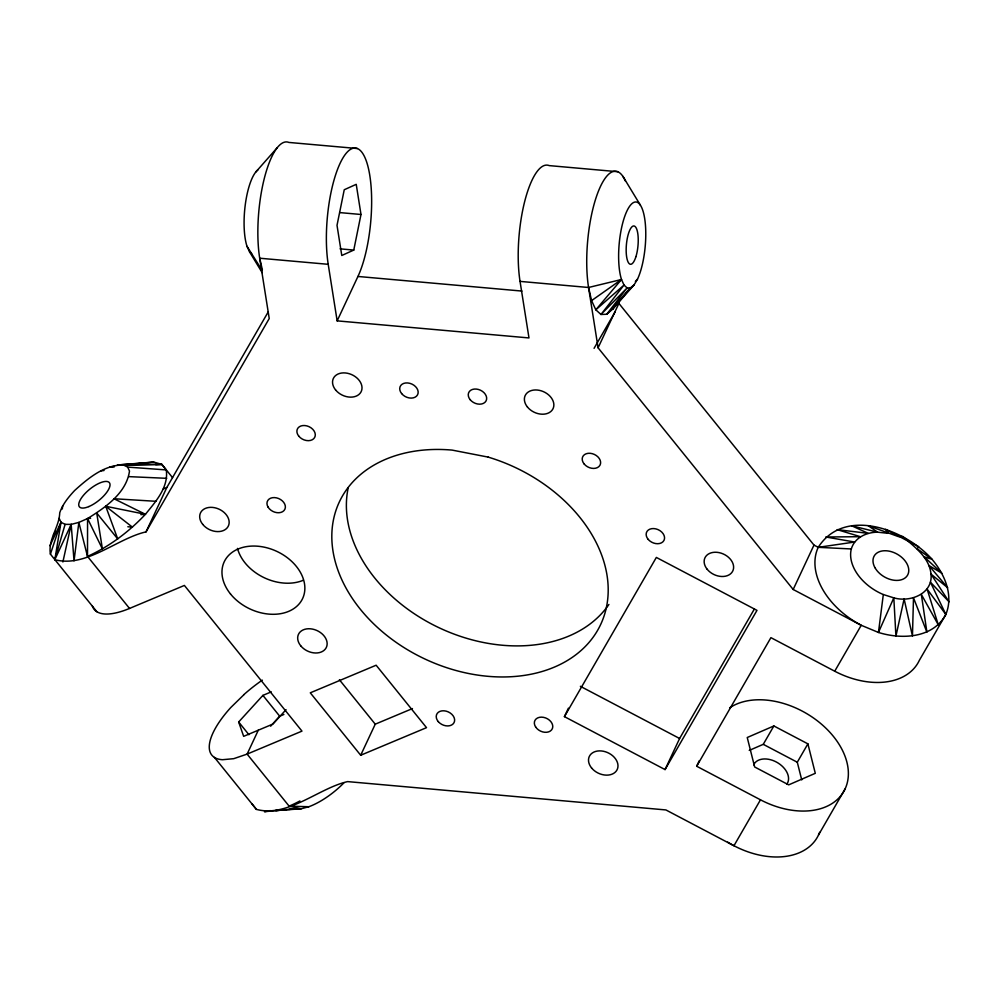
<?xml version="1.0" encoding="UTF-8"?>
<svg xmlns="http://www.w3.org/2000/svg" width="999" height="999" viewBox="0 0 999 999"><rect width="100%" height="100%" fill="white"/><g stroke="black" fill="none" stroke-linecap="round" stroke-linejoin="round"><path stroke-width="1.5" d="M96.816 611.688L50.412 554.133C47.827 539.535 59.303 527.085 59.74 512.749C62.662 504.158 68.519 497.077 74.613 490.534C88.112 478.309 104.358 464.66 123.576 465.034L127.672 467.107L129.495 471.066C126.411 493.119 105.182 507.604 87.562 518.543L87.512 556.406L129.52 608.441L184.39 585.439L301.973 731.118L247.115 754.108L233.716 758.678L222.502 759.715A72.153 27.135 -38.9 0 1 230.831 707.479L243.918 694.705M62.3 508.991L62.65 505.944M618.493 300.899L618.893 303.409L813.985 545.092L818.231 547.327L851.323 548.963A43.294 29.358 30 0 0 883.316 594.542L878.458 632.454C901.535 639.672 933.091 638.349 945.841 614.447C953.82 595.129 944.629 574.163 931.955 559.215C905.906 529.695 844.505 506.193 818.231 547.327A72.153 48.926 30 0 0 861.238 625.287L878.458 632.454L893.818 597.852C909.989 602.634 933.091 593.868 931.031 574.138C929.27 557.03 914.447 547.077 902.834 536.488L898.438 536.613L868.143 525.661L877.646 532.192L887.936 533.304L885.614 529.32L918.643 546.69L917.194 548.813L931.955 559.215L924.187 556.855L941.857 573.226L928.908 565.496L947.689 587.749L931.031 574.138L949.05 601.81L930.431 582.205L945.841 614.447L919.33 660.376A72.153 48.926 30 0 1 834.727 671.216L770.916 637.649L696.678 766.245L760.476 799.812A72.153 48.926 30 0 0 841.957 794.28A72.153 48.926 30 0 0 817.319 720.791A72.153 48.926 30 0 0 729.657 707.841M59.166 518.319L61.001 522.277L54.833 559.677C86.026 568.119 117.27 538.299 146.029 531.88L269.231 318.531L259.69 258.217A72.153 21.803 -84.9 0 1 264.273 178.559A72.153 21.803 -84.9 0 1 288.873 142.432L357.392 148.526M353.771 250.075L360.989 214.485L356.231 184.328L344.243 189.748L337.013 225.337L341.783 255.494L353.771 250.075L340.072 248.851M62.887 561.975L71.179 524.388L78.846 522.415L87.562 518.543L90.609 518.319M65.097 524.35L54.833 559.677L71.179 524.388L65.097 524.35L61.001 522.277L49.95 545.729M71.179 524.388L74.038 560.864L78.846 522.415L87.512 556.406C109.453 546.49 128.983 531.793 145.429 514.298C155.519 501.735 168.831 487.3 166.246 469.917L161.826 464.373L153.771 462.075L117.495 464.985L161.826 464.373L172.577 477.684M50.412 554.133L61.001 522.277M286.051 709.652L272.914 724.063L258.291 730.207L247.115 754.108L289.111 806.143L301.099 808.803L308.816 806.742A43.294 16.284 -38.9 0 0 343.906 782.854M753.795 764.909L754.52 763.373A19.243 13.049 30 0 1 778.383 763.211A19.243 13.049 30 0 1 786.812 784.203M146.029 531.88L166.833 487.475L268.194 311.95M337.15 320.866L357.942 276.461A72.153 21.803 -84.9 0 0 369.805 175.512A72.153 21.803 -84.9 0 0 340.072 163.361A72.153 21.803 -84.9 0 0 328.209 264.31L337.15 320.866L528.983 337.937L520.042 281.393A72.153 21.803 -84.9 0 1 524.625 201.736A72.153 21.803 -84.9 0 1 549.225 165.609L617.744 171.703M360.689 755.244L426.523 727.659L376.136 665.222L310.289 692.819L360.689 755.244L375.249 724.175L412.462 708.578M834.727 671.216L861.238 625.287L793.181 589.485L598.089 347.814L618.893 303.409M564.423 716.645L656.343 557.43L756.98 610.364L665.047 769.58L564.423 716.645L568.394 708.179M665.047 769.58L679.607 738.498L754.395 608.965M696.678 766.245L699.275 760.701M793.181 589.485L813.985 545.092M851.323 548.963C854.557 537.587 866.595 532.18 877.646 532.192L851.623 525.761L868.256 533.354L837.174 529.632L860.401 536.7L825.786 536.987L854.632 542.032L818.231 547.327M594.068 348.339L614.972 312.138M749.25 750.411L763.261 744.33L773.863 725.961L807.891 743.855L815.296 773.313L788.686 784.864L754.657 766.97L747.24 737.512L773.863 725.961M760.476 799.812L733.953 845.741L665.896 809.939L347.627 781.605C318.868 788.049 287.612 817.831 256.406 809.39L214.448 757.417M801.735 779.894L797.289 762.225L807.891 743.855M818.556 834.902L845.079 788.973M53.459 535.027L55.644 531.343M614.747 305.619L612.612 309.203L606.705 314.26L600.973 314.473L595.816 309.815L591.583 300.612L588.561 287.487A72.153 21.803 -84.9 0 1 596.715 195.779A72.153 21.803 -84.9 0 1 625.449 181.106M520.042 281.393L588.561 287.487L621.49 279.495L595.816 309.815L624.013 285.065L600.973 314.473L627.097 287.924L606.705 314.26L630.531 287.862L627.097 287.924L624.013 285.065L621.49 279.495A43.294 13.074 -84.9 0 1 624.812 216.159A43.294 13.074 -84.9 0 1 644.193 215.796A43.294 13.074 -84.9 0 1 637.487 279.196L634.078 284.89L612.612 309.203L630.531 287.862L634.078 284.89L627.31 291.209M255.707 172.115L277.235 147.702M258.291 730.207L243.656 736.338L238.661 721.99L262.912 695.379L271.266 691.87M270.617 726.186L279.708 716.208L283.891 714.447M635.364 281.468L637.487 279.196M591.583 300.612L621.49 279.495M163.199 489.035L166.833 487.475M139.922 464.073L142.62 463.186L117.495 464.985M270.304 810.614L264.46 811.688L285.789 809.702M114.298 466.446L109.828 466.97L114.41 466.733M126.224 465.084L129.208 464.735M135.165 464.048L142.62 463.186M101.111 470.841L104.058 470.504M144.018 463.049L153.771 462.075M288.836 809.415L301.099 808.803L275.612 810.576L294.93 808.84M140.871 514.635L145.429 514.298L113.961 498.738L155.944 501.298M155.719 464.672L161.826 464.373L121.841 465.022M308.816 806.742L289.111 806.143A72.153 27.135 -38.9 0 0 299.887 800.973M128.933 476.635L166.708 478.321M127.672 467.107L166.246 469.917M339.672 212.587L360.989 214.485M328.209 264.31L259.69 258.217L262.375 269.88M357.942 276.461L521.928 291.071M127.822 526.748L132.417 527.147L105.732 506.281L117.72 538.936L96.728 513.036L102.398 548.913L87.562 518.543M105.732 506.281L145.429 514.298M883.316 594.542L893.818 597.852L895.928 636.113L904.107 598.975L912.449 636.013L913.498 597.814L926.897 632.155L921.353 594.455L938.286 624.8L927.122 589.123L945.841 614.447M763.261 744.33L797.289 762.225M580.357 686.301L679.607 738.498M258.067 169.768A43.294 13.074 -84.9 0 0 245.529 202.909A43.294 13.074 -84.9 0 0 246.99 246.291L249.525 251.81L251.586 253.684M339.385 679.745L375.249 724.175M262.912 695.379L279.708 716.208M238.661 721.99L248.926 734.715M251.985 803.858L256.406 809.39M246.99 246.291L261.888 270.017M622.901 176.361L640.384 205.17M249.525 251.81L262.2 272.702M588.561 287.487L598.089 347.814M129.52 608.441A72.153 27.135 -38.9 0 1 92.395 606.156M243.856 694.63A72.153 27.135 -38.9 0 1 262.312 680.132M819.655 832.279A72.153 48.926 30 0 1 727.659 842.145M303.172 580.307A43.294 31.768 25.1 0 1 237.487 548.401M608.903 604.457A144.318 105.882 25.1 0 1 442.894 629.507A144.318 105.882 25.1 0 1 348.164 488.036M488.211 457.117L452.135 450.099A144.318 105.882 25.1 0 0 353.384 599.962A144.318 105.882 25.1 0 0 586.475 645.254A144.318 105.882 25.1 0 0 488.211 457.117M635.938 256.631A19.243 5.819 -84.9 0 0 634.427 226.086A19.243 5.819 -84.9 0 0 626.223 252.66A19.243 5.819 -84.9 0 0 635.938 256.631M88.824 506.58A19.243 7.218 -38.9 0 0 109.828 483.516A19.243 7.218 -38.9 0 0 84.49 494.155A19.243 7.218 -38.9 0 0 88.824 506.58M874.924 567.619A19.243 13.049 30 0 0 905.881 577.285A19.243 13.049 30 0 0 891.832 551.823A19.243 13.049 30 0 0 874.924 567.619M230.494 593.968A43.294 31.768 25.1 0 0 301.698 600.299A43.294 31.768 25.1 0 0 258.054 546.241A43.294 31.768 25.1 0 0 230.494 593.968M707.18 569.28A15.397 11.289 25.1 0 0 732.492 571.54A15.397 11.289 25.1 0 0 716.97 552.31A15.397 11.289 25.1 0 0 707.18 569.28M535.614 726.935A9.615 7.055 25.1 0 0 551.573 729.919A9.615 7.055 25.1 0 0 543.493 717.344A9.615 7.055 25.1 0 0 535.614 726.935M438.286 721.628A9.615 7.055 25.1 0 0 454.033 722.652A9.615 7.055 25.1 0 0 443.968 710.801A9.615 7.055 25.1 0 0 438.286 721.628M268.032 507.042A9.615 7.055 25.1 0 0 283.978 510.589A9.615 7.055 25.1 0 0 276.511 497.864A9.615 7.055 25.1 0 0 268.032 507.042M298.776 436.151A9.615 7.055 25.1 0 0 314.598 437.562A9.615 7.055 25.1 0 0 304.895 425.549A9.615 7.055 25.1 0 0 298.776 436.151M584.14 463.961A9.615 7.055 25.1 0 0 599.949 465.272A9.615 7.055 25.1 0 0 590.147 453.296A9.615 7.055 25.1 0 0 584.14 463.961M648.214 539.41A9.615 7.055 25.1 0 0 663.96 540.434A9.615 7.055 25.1 0 0 653.895 528.583A9.615 7.055 25.1 0 0 648.214 539.41M591.545 767.919A15.397 11.289 25.1 0 0 616.858 770.179A15.397 11.289 25.1 0 0 601.336 750.948A15.397 11.289 25.1 0 0 591.545 767.919M202.722 524.375A15.397 11.289 25.1 0 0 228.034 526.635A15.397 11.289 25.1 0 0 212.512 507.405A15.397 11.289 25.1 0 0 202.722 524.375M300.711 645.779A15.397 11.289 25.1 0 0 326.024 648.026A15.397 11.289 25.1 0 0 310.502 628.808A15.397 11.289 25.1 0 0 300.711 645.779M401.623 393.569A9.615 7.055 25.1 0 0 417.457 394.98A9.615 7.055 25.1 0 0 407.754 382.954A9.615 7.055 25.1 0 0 401.623 393.569M470.142 399.662A9.615 7.055 25.1 0 0 485.964 401.074A9.615 7.055 25.1 0 0 476.273 389.061A9.615 7.055 25.1 0 0 470.142 399.662M335.577 389.922A15.397 11.289 25.1 0 0 360.889 392.17A15.397 11.289 25.1 0 0 345.379 372.952A15.397 11.289 25.1 0 0 335.577 389.922M527.422 406.993A15.397 11.289 25.1 0 0 552.734 409.253A15.397 11.289 25.1 0 0 537.212 390.022A15.397 11.289 25.1 0 0 527.422 406.993"/></g></svg>
